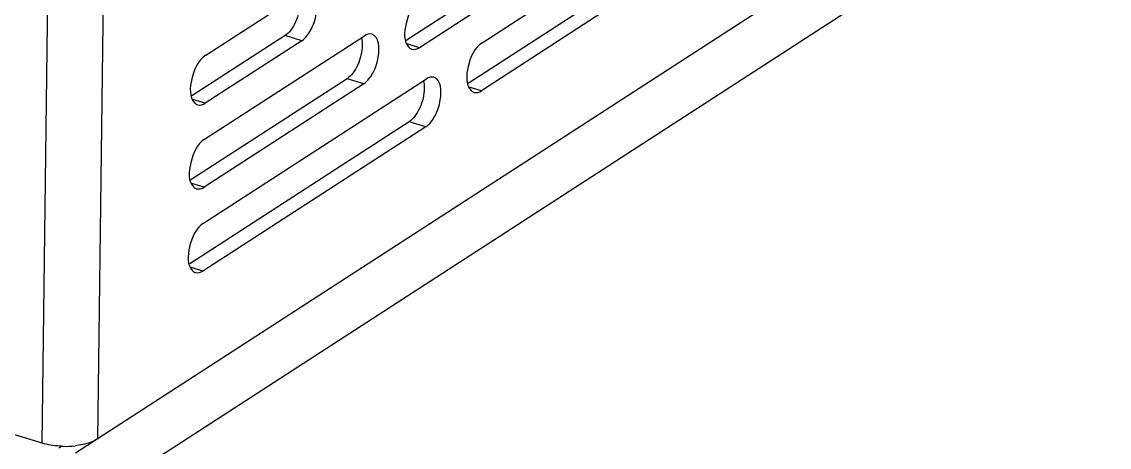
# Model space of a CAD drawing. Header units: millimetres. Extents: x -177 to 18421, y -5017 to 3255.
# Drawn here: x 4838.37 to 4858.73, y -2481.69 to -2473.73 of the extents above; entities that cross this region are included whole.
import ezdxf

# ---------------------------------------------------------------- set-up
doc = ezdxf.new("R2010")
doc.units = ezdxf.units.MM
doc.header["$LTSCALE"] = 46.255
doc.layers.get('0').update_dxf_attribs({"linetype": 'CONTINUOUS'})

msp = doc.modelspace()

# ---------------------------------------------------------------- linework, layer by layer
at = {"color": 3, "linetype": 'Continuous'}
for p, q in [((4839.793, -2481.536), (4840.376, -2436.023)), ((4838.753, -2481.616), (4839.336, -2436.103)), ((4858.174, -2469.632), (4839.376, -2481.806)), ((4858.725, -2470.354), (4839.751, -2482.643)), ((4849.613, -2471.752), (4845.815, -2474.212)), ((4846.987, -2474.12), (4849.605, -2472.425)), ((4841.815, -2474.354), (4843.622, -2473.184)), ((4849.593, -2473.323), (4846.976, -2475.018)), ((4841.795, -2475.925), (4844.784, -2473.99)), ((4843.611, -2474.081), (4841.804, -2475.252)), ((4841.775, -2477.496), (4845.945, -2474.796)), ((4844.772, -2474.887), (4841.784, -2476.823)), ((4845.933, -2475.693), (4841.763, -2478.394)), ((4838.753, -2481.616), (4836.675, -2480.983))]:
    msp.add_line(p, q, dxfattribs=at)
at = {"color": 7, "linetype": 'Continuous'}
for p, q in [((4849.302, -2471.657), (4845.567, -2474.076)), ((4849.281, -2473.228), (4846.729, -2474.882)), ((4843.299, -2473.986), (4841.556, -2475.115)), ((4843.611, -2474.081), (4843.299, -2473.986)), ((4845.815, -2474.212), (4845.583, -2474.142)), ((4844.46, -2474.792), (4841.536, -2476.686)), ((4844.772, -2474.887), (4844.46, -2474.792)), ((4846.976, -2475.018), (4846.745, -2474.948)), ((4841.804, -2475.252), (4841.572, -2475.181)), ((4845.622, -2475.598), (4841.516, -2478.258)), ((4845.933, -2475.693), (4845.622, -2475.598)), ((4841.784, -2476.823), (4841.552, -2476.753)), ((4841.763, -2478.394), (4841.532, -2478.324)), ((4839.124, -2481.673), (4839.065, -2481.711))]:
    msp.add_line(p, q, dxfattribs=at)
at = {"color": 3, "linetype": 'Continuous'}
msp.add_lwpolyline([(4838.789, -2481.627), (4838.771, -2481.622), (4838.753, -2481.616)], dxfattribs=at)
for centre, radius, start, end in [((4839.188, -2480.004), 1.672, 267.789, 268.567), ((4839.189, -2480.027), 1.65, 268.5277, 276.2799)]:
    msp.add_arc(centre, radius, start, end, dxfattribs=at)
for points, knots in [([(4843.611, -2474.081), (4843.684, -2474.034), (4843.804, -2473.862), (4843.911, -2473.57), (4843.902, -2473.197), (4843.762, -2473.154)], [0, 0, 0, 0, 0.257826, 0.570702, 1, 1, 1, 1]), ([(4845.826, -2473.314), (4845.682, -2473.408), (4845.545, -2473.717), (4845.512, -2474.102), (4845.62, -2474.208)], [0, 0, 0, 0, 0.531434, 1, 1, 1, 1]), ([(4844.772, -2474.887), (4844.846, -2474.84), (4844.966, -2474.668), (4845.073, -2474.376), (4845.064, -2474.003), (4844.923, -2473.96)], [0, 0, 0, 0, 0.257826, 0.570702, 1, 1, 1, 1]), ([(4846.987, -2474.12), (4846.844, -2474.214), (4846.706, -2474.523), (4846.674, -2474.908), (4846.781, -2475.014)], [0, 0, 0, 0, 0.531434, 1, 1, 1, 1]), ([(4841.815, -2474.354), (4841.671, -2474.447), (4841.534, -2474.757), (4841.501, -2475.141), (4841.609, -2475.248)], [0, 0, 0, 0, 0.531434, 1, 1, 1, 1]), ([(4845.62, -2474.208), (4845.628, -2474.216), (4845.645, -2474.23), (4845.665, -2474.239), (4845.675, -2474.242)], [0, 0, 0, 0, 0.511486, 1, 1, 1, 1]), ([(4845.933, -2475.693), (4846.007, -2475.646), (4846.127, -2475.474), (4846.234, -2475.182), (4846.225, -2474.809), (4846.085, -2474.766)], [0, 0, 0, 0, 0.257826, 0.570702, 1, 1, 1, 1]), ([(4846.781, -2475.014), (4846.789, -2475.022), (4846.806, -2475.036), (4846.826, -2475.045), (4846.836, -2475.048)], [0, 0, 0, 0, 0.511486, 1, 1, 1, 1]), ([(4841.609, -2475.248), (4841.617, -2475.255), (4841.634, -2475.269), (4841.654, -2475.278), (4841.664, -2475.281)], [0, 0, 0, 0, 0.511486, 1, 1, 1, 1]), ([(4841.795, -2475.925), (4841.651, -2476.018), (4841.514, -2476.328), (4841.481, -2476.713), (4841.589, -2476.819)], [0, 0, 0, 0, 0.531434, 1, 1, 1, 1]), ([(4841.589, -2476.819), (4841.597, -2476.827), (4841.614, -2476.84), (4841.634, -2476.849), (4841.644, -2476.852)], [0, 0, 0, 0, 0.511486, 1, 1, 1, 1]), ([(4841.775, -2477.496), (4841.631, -2477.59), (4841.493, -2477.899), (4841.461, -2478.284), (4841.569, -2478.39)], [0, 0, 0, 0, 0.531434, 1, 1, 1, 1]), ([(4841.569, -2478.39), (4841.576, -2478.398), (4841.593, -2478.412), (4841.613, -2478.421), (4841.624, -2478.424)], [0, 0, 0, 0, 0.511486, 1, 1, 1, 1])]:
    msp.add_open_spline(points, degree=3, knots=knots, dxfattribs=at)
at = {"color": 7, "linetype": 'Continuous'}
for points in [[(4843.583, -2473.357), (4843.581, -2473.484), (4843.549, -2473.612), (4843.497, -2473.728)], [(4843.497, -2473.728), (4843.473, -2473.782), (4843.442, -2473.836), (4843.406, -2473.883)], [(4843.406, -2473.883), (4843.376, -2473.923), (4843.341, -2473.96), (4843.299, -2473.986)], [(4844.73, -2474.023), (4844.741, -2474.069), (4844.745, -2474.116), (4844.744, -2474.163)], [(4844.744, -2474.163), (4844.743, -2474.29), (4844.711, -2474.418), (4844.659, -2474.534)], [(4844.659, -2474.534), (4844.634, -2474.589), (4844.604, -2474.642), (4844.567, -2474.689)], [(4844.567, -2474.689), (4844.537, -2474.729), (4844.502, -2474.766), (4844.46, -2474.792)], [(4845.891, -2474.829), (4845.902, -2474.875), (4845.906, -2474.922), (4845.906, -2474.969)], [(4845.906, -2474.969), (4845.904, -2475.096), (4845.872, -2475.224), (4845.82, -2475.34)], [(4845.82, -2475.34), (4845.795, -2475.395), (4845.765, -2475.448), (4845.729, -2475.495)], [(4845.729, -2475.495), (4845.698, -2475.535), (4845.663, -2475.572), (4845.622, -2475.598)]]:
    msp.add_open_spline(points, degree=3, dxfattribs=at)
at = {"color": 3, "linetype": 'Continuous'}
for points in [[(4844.923, -2473.96), (4844.878, -2473.946), (4844.824, -2473.964), (4844.784, -2473.99)], [(4845.675, -2474.242), (4845.72, -2474.255), (4845.775, -2474.238), (4845.815, -2474.212)], [(4846.085, -2474.766), (4846.039, -2474.752), (4845.985, -2474.77), (4845.945, -2474.796)], [(4846.836, -2475.048), (4846.882, -2475.062), (4846.936, -2475.044), (4846.976, -2475.018)], [(4841.664, -2475.281), (4841.709, -2475.295), (4841.764, -2475.278), (4841.804, -2475.252)], [(4841.644, -2476.852), (4841.689, -2476.866), (4841.744, -2476.849), (4841.784, -2476.823)], [(4841.624, -2478.424), (4841.669, -2478.437), (4841.723, -2478.42), (4841.763, -2478.394)], [(4839.124, -2481.675), (4839.011, -2481.671), (4838.898, -2481.656), (4838.789, -2481.627)], [(4839.513, -2481.643), (4839.465, -2481.654), (4839.417, -2481.661), (4839.369, -2481.667)], [(4839.793, -2481.536), (4839.709, -2481.591), (4839.611, -2481.622), (4839.513, -2481.643)]]:
    msp.add_open_spline(points, degree=3, dxfattribs=at)

doc.saveas('drawing.dxf')
